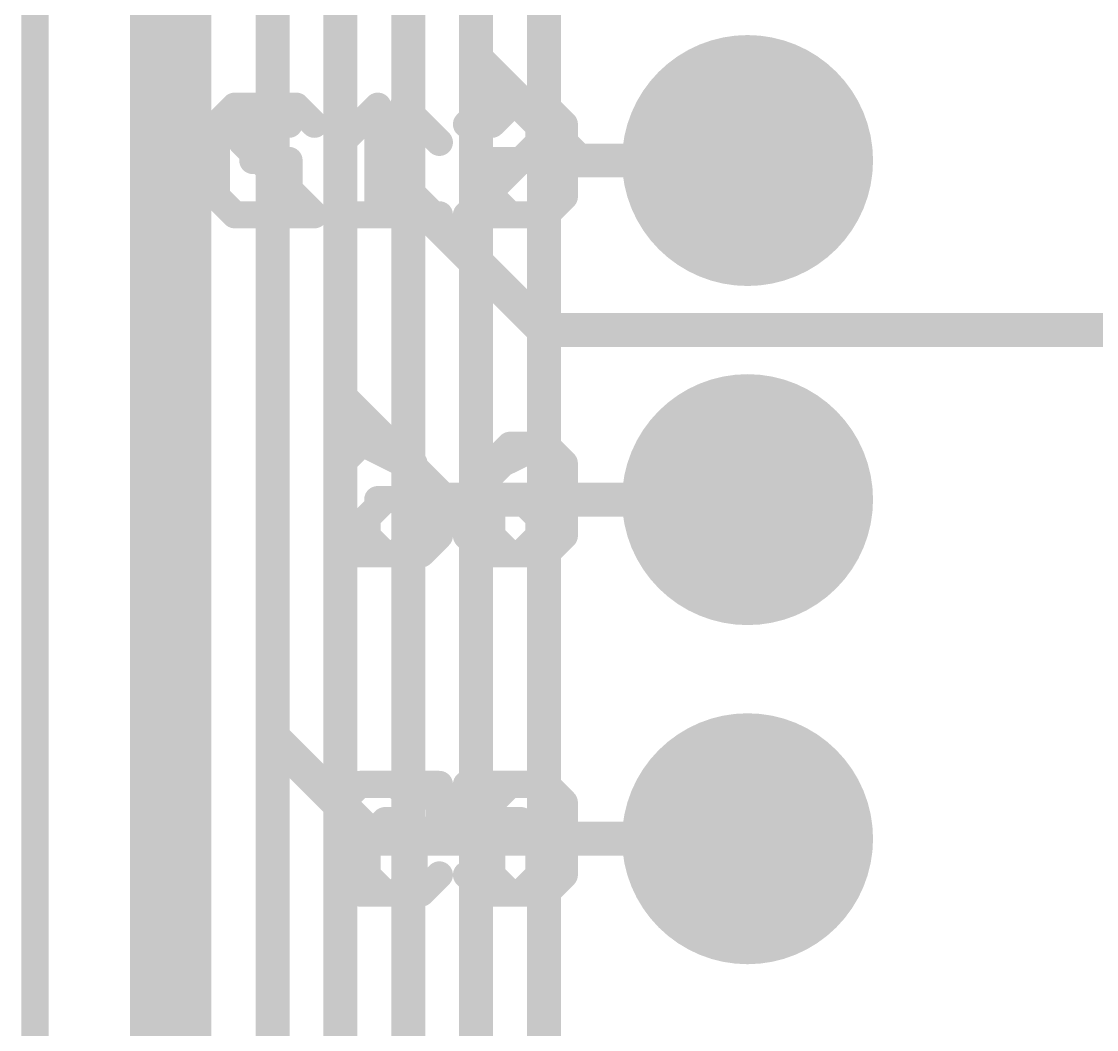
# Model space of a CAD drawing. Extents: x -1 to 106, y -18 to 72.
# Drawn here: x 31.39 to 39.44, y 28.04 to 35.59 of the extents above; entities that cross this region are included whole.
import ezdxf

# ---------------------------------------------------------------- set-up
doc = ezdxf.new("R2010")
doc.units = 0
for name, color, linetype in [('1', 12, 'CONTINUOUS'), ('16', 132, 'CONTINUOUS'), ('17', 110, 'CONTINUOUS'), ('20', 53, 'CONTINUOUS'), ('21', 41, 'CONTINUOUS'), ('22', 40, 'CONTINUOUS')]:
    doc.layers.add(name, color=color, linetype=linetype)

# ---------------------------------------------------------------- blocks, each defined once
blk = doc.blocks.new('ROUNDP')
at = {"const_width": 0.5}
blk.add_lwpolyline([(0, -0.25, 1), (0, 0.25, 1), (0, -0.25)], format="xyb", dxfattribs=at)

msp = doc.modelspace()

# ---------------------------------------------------------------- linework, layer by layer
at = {"layer": '1'}
for points, const_width in [([(34.798, 35.306), (34.798, 46.736)], 0.254), ([(34.29, 34.29), (34.29, 46.482)], 0.254), ([(33.782, 32.766), (33.782, 46.228)], 0.254), ([(33.274, 30.226), (33.274, 45.466)], 0.254), ([(32.512, 7.112), (32.512, 44.196)], 0.6096), ([(31.496, 1.27), (31.496, 43.434)], 0.2032), ([(35.56, 34.544), (34.798, 35.306)], 0.254), ([(36.83, 34.544), (35.56, 34.544)], 0.254), ([(35.306, 33.274), (34.29, 34.29)], 0.254), ([(40.386, 33.274), (35.306, 33.274)], 0.254), ([(34.544, 32.004), (33.782, 32.766)], 0.254), ([(36.83, 32.004), (34.544, 32.004)], 0.254), ([(34.036, 29.464), (33.274, 30.226)], 0.254), ([(36.83, 29.464), (34.036, 29.464)], 0.254)]:
    msp.add_lwpolyline(points, dxfattribs=dict(at, const_width=const_width))
at = {"layer": '1', "const_width": 0.127}
for points in [[(34.8429, 35.3509, 1), (34.7531, 35.2611)], [(34.7345, 35.306, 1), (34.8615, 35.306)], [(35.56, 34.6075, 1), (35.56, 34.4805)], [(35.5151, 34.4991, 1), (35.6049, 34.5889)], [(36.83, 34.4805, 1), (36.83, 34.6075)], [(34.3349, 34.3349, 1), (34.2451, 34.2451)], [(34.2265, 34.29, 1), (34.3535, 34.29)], [(35.306, 33.3375, 1), (35.306, 33.2105)], [(35.2611, 33.2291, 1), (35.3509, 33.3189)], [(33.8269, 32.8109, 1), (33.7371, 32.7211)], [(33.7185, 32.766, 1), (33.8455, 32.766)], [(34.544, 32.0675, 1), (34.544, 31.9405)], [(36.83, 31.9405, 1), (36.83, 32.0675)], [(34.4991, 31.9591, 1), (34.5889, 32.0489)], [(33.3189, 30.2709, 1), (33.2291, 30.1811)], [(33.2105, 30.226, 1), (33.3375, 30.226)], [(34.036, 29.5275, 1), (34.036, 29.4005)], [(33.9911, 29.4191, 1), (34.0809, 29.5089)], [(36.83, 29.4005, 1), (36.83, 29.5275)]]:
    msp.add_lwpolyline(points, format="xyb", dxfattribs=at)
at = {"layer": '16'}
for points, const_width in [([(32.512, 4.572), (32.512, 44.704)], 0.6096), ([(33.274, 8.382), (33.274, 43.688)], 0.254), ([(33.782, 10.922), (33.782, 43.434)], 0.254), ([(31.496, 43.434), (31.496, 1.27)], 0.2032), ([(34.29, 18.542), (34.29, 43.18)], 0.254), ([(34.798, 22.606), (34.798, 42.926)], 0.254), ([(35.306, 25.146), (35.306, 42.672)], 0.254)]:
    msp.add_lwpolyline(points, dxfattribs=dict(at, const_width=const_width))
at = {"layer": '20', "const_width": 0.2032}
msp.add_lwpolyline([(31.496, 43.434), (31.496, 1.27)], dxfattribs=at)
at = {"layer": '21', "const_width": 0.2032}
for points in [[(32.9906, 34.9511), (32.855, 34.8155)], [(33.2618, 34.9511), (32.9906, 34.9511)], [(33.3974, 34.8155), (33.2618, 34.9511)], [(33.7906, 34.6799), (34.0617, 34.9511)], [(34.0617, 34.9511), (34.0617, 34.1376)], [(34.8617, 34.9511), (34.7261, 34.8155)], [(35.1328, 34.9511), (34.8617, 34.9511)], [(35.2684, 34.8155), (35.1328, 34.9511)], [(32.855, 34.8155), (32.855, 34.2732)], [(35.2684, 34.6799), (35.2684, 34.8155)], [(34.7261, 34.1376), (35.2684, 34.6799)], [(33.3974, 34.5443), (33.1262, 34.5443)], [(33.3974, 34.2732), (33.3974, 34.5443)], [(32.855, 34.2732), (32.9906, 34.1376)], [(33.2618, 34.1376), (33.3974, 34.2732)], [(32.9906, 34.1376), (33.2618, 34.1376)], [(33.7906, 34.1376), (34.3329, 34.1376)], [(35.2684, 34.1376), (34.7261, 34.1376)], [(33.9261, 32.4111), (33.7906, 32.2755)], [(34.1973, 32.4111), (33.9261, 32.4111)], [(34.3329, 32.2755), (34.1973, 32.4111)], [(35.2684, 32.4111), (34.9972, 32.2755)], [(33.7906, 32.2755), (33.7906, 31.7332)], [(34.9972, 32.2755), (34.7261, 32.0043)], [(34.3329, 32.0043), (34.0617, 32.0043)], [(34.3329, 31.7332), (34.3329, 32.0043)], [(34.7261, 32.0043), (34.7261, 31.7332)], [(35.1328, 32.0043), (34.7261, 32.0043)], [(35.2684, 31.8688), (35.1328, 32.0043)], [(35.2684, 31.7332), (35.2684, 31.8688)], [(33.7906, 31.7332), (33.9261, 31.5976)], [(34.1973, 31.5976), (34.3329, 31.7332)], [(34.7261, 31.7332), (34.8617, 31.5976)], [(35.1328, 31.5976), (35.2684, 31.7332)], [(33.9261, 31.5976), (34.1973, 31.5976)], [(34.8617, 31.5976), (35.1328, 31.5976)], [(33.9261, 29.8711), (33.7906, 29.7355)], [(34.1973, 29.8711), (33.9261, 29.8711)], [(34.3329, 29.7355), (34.1973, 29.8711)], [(35.2684, 29.8711), (34.7261, 29.8711)], [(34.7261, 29.8711), (34.7261, 29.4643)], [(33.7906, 29.7355), (33.7906, 29.1932)], [(34.7261, 29.4643), (34.9972, 29.5999)], [(34.9972, 29.5999), (35.1328, 29.5999)], [(35.1328, 29.5999), (35.2684, 29.4643)], [(34.3329, 29.4643), (34.0617, 29.4643)], [(34.3329, 29.1932), (34.3329, 29.4643)], [(35.2684, 29.4643), (35.2684, 29.1932)], [(33.7906, 29.1932), (33.9261, 29.0576)], [(34.1973, 29.0576), (34.3329, 29.1932)], [(34.8617, 29.0576), (34.7261, 29.1932)], [(35.2684, 29.1932), (35.1328, 29.0576)], [(33.9261, 29.0576), (34.1973, 29.0576)], [(35.1328, 29.0576), (34.8617, 29.0576)]]:
    msp.add_lwpolyline(points, dxfattribs=at)
at = {"layer": '21', "const_width": 0.1016}
for points in [[(32.9906, 35.0019, 1), (32.9906, 34.9003)], [(33.0265, 34.9152, 1), (32.9547, 34.987)], [(33.2977, 34.987, 1), (33.2259, 34.9152)], [(33.2618, 34.9003, 1), (33.2618, 35.0019)], [(34.1125, 34.9511, 1), (34.0109, 34.9511)], [(34.0976, 34.9152, 1), (34.0258, 34.987)], [(34.8617, 35.0019, 1), (34.8617, 34.9003)], [(34.8976, 34.9152, 1), (34.8257, 34.987)], [(35.1687, 34.987, 1), (35.0969, 34.9152)], [(35.1328, 34.9003, 1), (35.1328, 35.0019)], [(32.9058, 34.8155, 1), (32.8042, 34.8155)], [(32.8191, 34.8514, 1), (32.891, 34.7796)], [(33.3615, 34.7796, 1), (33.4333, 34.8514)], [(34.6902, 34.8514, 1), (34.762, 34.7796)], [(35.3192, 34.8155, 1), (35.2176, 34.8155)], [(35.2325, 34.7796, 1), (35.3043, 34.8514)], [(35.3043, 34.644, 1), (35.2325, 34.7158)], [(33.7546, 34.7158, 1), (33.8265, 34.644)], [(35.2176, 34.6799, 1), (35.3192, 34.6799)], [(33.1262, 34.5951, 1), (33.1262, 34.4935)], [(33.4482, 34.5443, 1), (33.3466, 34.5443)], [(33.3974, 34.4935, 1), (33.3974, 34.5951)], [(32.891, 34.3091, 1), (32.8191, 34.2373)], [(33.4333, 34.2373, 1), (33.3615, 34.3091)], [(32.8042, 34.2732, 1), (32.9058, 34.2732)], [(33.3466, 34.2732, 1), (33.4482, 34.2732)], [(32.9906, 34.1884, 1), (32.9906, 34.0868)], [(32.9547, 34.1017, 1), (33.0265, 34.1735)], [(33.2259, 34.1735, 1), (33.2977, 34.1017)], [(33.2618, 34.0868, 1), (33.2618, 34.1884)], [(33.7906, 34.1884, 1), (33.7906, 34.0868)], [(34.3329, 34.0868, 1), (34.3329, 34.1884)], [(34.7261, 34.1884, 1), (34.7261, 34.0868)], [(34.6902, 34.1735, 1), (34.762, 34.1017)], [(35.2684, 34.0868, 1), (35.2684, 34.1884)], [(34.0109, 34.1376, 1), (34.1125, 34.1376)], [(33.9261, 32.4619, 1), (33.9261, 32.3603)], [(33.9621, 32.3752, 1), (33.8902, 32.447)], [(34.2332, 32.447, 1), (34.1614, 32.3752)], [(34.1973, 32.3603, 1), (34.1973, 32.4619)], [(35.2911, 32.3657, 1), (35.2457, 32.4565)], [(33.7546, 32.3114, 1), (33.8265, 32.2396)], [(33.8414, 32.2755, 1), (33.7398, 32.2755)], [(34.297, 32.2396, 1), (34.3688, 32.3114)], [(34.9745, 32.3209, 1), (35.02, 32.2301)], [(35.0332, 32.2396, 1), (34.9613, 32.3114)], [(34.0617, 32.0551, 1), (34.0617, 31.9535)], [(34.3837, 32.0043, 1), (34.2821, 32.0043)], [(34.3329, 31.9535, 1), (34.3329, 32.0551)], [(34.7769, 32.0043, 1), (34.6753, 32.0043)], [(34.7261, 32.0551, 1), (34.7261, 31.9535)], [(34.6902, 32.0403, 1), (34.762, 31.9684)], [(35.1687, 32.0403, 1), (35.0969, 31.9684)], [(35.1328, 31.9535, 1), (35.1328, 32.0551)], [(35.3192, 31.8688, 1), (35.2176, 31.8688)], [(35.2325, 31.8328, 1), (35.3043, 31.9047)], [(33.8265, 31.7691, 1), (33.7546, 31.6973)], [(34.3688, 31.6973, 1), (34.297, 31.7691)], [(34.762, 31.7691, 1), (34.6902, 31.6973)], [(35.3043, 31.6973, 1), (35.2325, 31.7691)], [(33.7398, 31.7332, 1), (33.8414, 31.7332)], [(34.2821, 31.7332, 1), (34.3837, 31.7332)], [(34.6753, 31.7332, 1), (34.7769, 31.7332)], [(35.2176, 31.7332, 1), (35.3192, 31.7332)], [(33.9261, 31.6484, 1), (33.9261, 31.5468)], [(33.8902, 31.5617, 1), (33.9621, 31.6335)], [(34.1614, 31.6335, 1), (34.2332, 31.5617)], [(34.1973, 31.5468, 1), (34.1973, 31.6484)], [(34.8617, 31.6484, 1), (34.8617, 31.5468)], [(34.8257, 31.5617, 1), (34.8976, 31.6335)], [(35.0969, 31.6335, 1), (35.1687, 31.5617)], [(35.1328, 31.5468, 1), (35.1328, 31.6484)], [(33.9261, 29.9219, 1), (33.9261, 29.8203)], [(33.9621, 29.8352, 1), (33.8902, 29.907)], [(34.2332, 29.907, 1), (34.1614, 29.8352)], [(34.1973, 29.8203, 1), (34.1973, 29.9219)], [(34.7261, 29.9219, 1), (34.7261, 29.8203)], [(34.7769, 29.8711, 1), (34.6753, 29.8711)], [(35.2684, 29.8203, 1), (35.2684, 29.9219)], [(33.7546, 29.7714, 1), (33.8265, 29.6996)], [(33.8414, 29.7355, 1), (33.7398, 29.7355)], [(34.297, 29.6996, 1), (34.3688, 29.7714)], [(34.9972, 29.6507, 1), (34.9972, 29.5491)], [(35.02, 29.5545, 1), (34.9745, 29.6454)], [(35.1687, 29.6358, 1), (35.0969, 29.564)], [(35.1328, 29.5491, 1), (35.1328, 29.6507)], [(34.0617, 29.5151, 1), (34.0617, 29.4135)], [(34.3837, 29.4643, 1), (34.2821, 29.4643)], [(34.3329, 29.4135, 1), (34.3329, 29.5151)], [(34.7034, 29.5098, 1), (34.7488, 29.4189)], [(35.3192, 29.4643, 1), (35.2176, 29.4643)], [(35.2325, 29.4284, 1), (35.3043, 29.5003)], [(34.6753, 29.4643, 1), (34.7769, 29.4643)], [(33.8265, 29.2291, 1), (33.7546, 29.1573)], [(33.7398, 29.1932, 1), (33.8414, 29.1932)], [(34.2821, 29.1932, 1), (34.3837, 29.1932)], [(34.3688, 29.1573, 1), (34.297, 29.2291)], [(34.762, 29.2291, 1), (34.6902, 29.1573)], [(35.2176, 29.1932, 1), (35.3192, 29.1932)], [(35.3043, 29.1573, 1), (35.2325, 29.2291)], [(33.9261, 29.1084, 1), (33.9261, 29.0068)], [(33.8902, 29.0217, 1), (33.9621, 29.0935)], [(34.1614, 29.0935, 1), (34.2332, 29.0217)], [(34.1973, 29.0068, 1), (34.1973, 29.1084)], [(34.8617, 29.1084, 1), (34.8617, 29.0068)], [(34.8257, 29.0217, 1), (34.8976, 29.0935)], [(35.0969, 29.0935, 1), (35.1687, 29.0217)], [(35.1328, 29.0068, 1), (35.1328, 29.1084)]]:
    msp.add_lwpolyline(points, format="xyb", dxfattribs=at)
at = {"layer": '22', "const_width": 0.2032}
for points in [[(33.045, 34.8155), (33.1806, 34.9511)], [(33.1806, 34.9511), (33.4518, 34.9511)], [(33.4518, 34.9511), (33.5874, 34.8155)], [(34.5229, 34.6799), (34.2517, 34.9511)], [(34.2517, 34.9511), (34.2517, 34.1376)], [(34.9161, 34.8155), (35.0517, 34.9511)], [(35.0517, 34.9511), (35.3228, 34.9511)], [(35.3228, 34.9511), (35.4584, 34.8155)], [(33.045, 34.6799), (33.045, 34.8155)], [(35.4584, 34.8155), (35.4584, 34.2732)], [(33.5874, 34.1376), (33.045, 34.6799)], [(34.9161, 34.2732), (34.9161, 34.5443)], [(34.9161, 34.5443), (35.1872, 34.5443)], [(35.0517, 34.1376), (34.9161, 34.2732)], [(35.4584, 34.2732), (35.3228, 34.1376)], [(33.045, 34.1376), (33.5874, 34.1376)], [(34.5229, 34.1376), (33.9806, 34.1376)], [(35.3228, 34.1376), (35.0517, 34.1376)], [(33.9806, 32.4111), (34.2517, 32.2755)], [(34.9161, 32.2755), (35.0517, 32.4111)], [(35.0517, 32.4111), (35.3228, 32.4111)], [(35.3228, 32.4111), (35.4584, 32.2755)], [(34.2517, 32.2755), (34.5229, 32.0043)], [(35.4584, 32.2755), (35.4584, 31.7332)], [(33.9806, 31.8688), (34.1161, 32.0043)], [(34.1161, 32.0043), (34.5229, 32.0043)], [(34.5229, 32.0043), (34.5229, 31.7332)], [(34.9161, 31.7332), (34.9161, 32.0043)], [(34.9161, 32.0043), (35.1872, 32.0043)], [(33.9806, 31.7332), (33.9806, 31.8688)], [(34.1161, 31.5976), (33.9806, 31.7332)], [(34.5229, 31.7332), (34.3873, 31.5976)], [(35.0517, 31.5976), (34.9161, 31.7332)], [(35.4584, 31.7332), (35.3228, 31.5976)], [(34.3873, 31.5976), (34.1161, 31.5976)], [(35.3228, 31.5976), (35.0517, 31.5976)], [(33.9806, 29.8711), (34.5229, 29.8711)], [(34.5229, 29.8711), (34.5229, 29.4643)], [(34.9161, 29.7355), (35.0517, 29.8711)], [(35.0517, 29.8711), (35.3228, 29.8711)], [(35.3228, 29.8711), (35.4584, 29.7355)], [(35.4584, 29.7355), (35.4584, 29.1932)], [(34.1161, 29.5999), (33.9806, 29.4643)], [(34.2517, 29.5999), (34.1161, 29.5999)], [(34.5229, 29.4643), (34.2517, 29.5999)], [(33.9806, 29.4643), (33.9806, 29.1932)], [(34.9161, 29.1932), (34.9161, 29.4643)], [(34.9161, 29.4643), (35.1872, 29.4643)], [(33.9806, 29.1932), (34.1161, 29.0576)], [(34.3873, 29.0576), (34.5229, 29.1932)], [(35.0517, 29.0576), (34.9161, 29.1932)], [(35.4584, 29.1932), (35.3228, 29.0576)], [(34.1161, 29.0576), (34.3873, 29.0576)], [(35.3228, 29.0576), (35.0517, 29.0576)]]:
    msp.add_lwpolyline(points, dxfattribs=at)
at = {"layer": '22', "const_width": 0.1016}
for points in [[(33.1806, 35.0019, 1), (33.1806, 34.9003)], [(33.2165, 34.9152, 1), (33.1447, 34.987)], [(33.4877, 34.987, 1), (33.4159, 34.9152)], [(33.4518, 34.9003, 1), (33.4518, 35.0019)], [(34.2876, 34.987, 1), (34.2158, 34.9152)], [(34.3025, 34.9511, 1), (34.2009, 34.9511)], [(35.0517, 35.0019, 1), (35.0517, 34.9003)], [(35.0876, 34.9152, 1), (35.0157, 34.987)], [(35.3587, 34.987, 1), (35.2869, 34.9152)], [(35.3228, 34.9003, 1), (35.3228, 35.0019)], [(33.0958, 34.8155, 1), (32.9942, 34.8155)], [(33.0091, 34.8514, 1), (33.081, 34.7796)], [(33.5514, 34.7796, 1), (33.6233, 34.8514)], [(34.8802, 34.8514, 1), (34.952, 34.7796)], [(35.5092, 34.8155, 1), (35.4076, 34.8155)], [(35.4225, 34.7796, 1), (35.4943, 34.8514)], [(33.081, 34.7158, 1), (33.0091, 34.644)], [(32.9942, 34.6799, 1), (33.0958, 34.6799)], [(34.487, 34.644, 1), (34.5588, 34.7158)], [(34.9669, 34.5443, 1), (34.8653, 34.5443)], [(34.9161, 34.5951, 1), (34.9161, 34.4935)], [(35.1872, 34.4935, 1), (35.1872, 34.5951)], [(34.952, 34.3091, 1), (34.8802, 34.2373)], [(35.4943, 34.2373, 1), (35.4225, 34.3091)], [(34.8653, 34.2732, 1), (34.9669, 34.2732)], [(35.4076, 34.2732, 1), (35.5092, 34.2732)], [(33.045, 34.1884, 1), (33.045, 34.0868)], [(33.5514, 34.1017, 1), (33.6233, 34.1735)], [(33.5874, 34.0868, 1), (33.5874, 34.1884)], [(33.9806, 34.1884, 1), (33.9806, 34.0868)], [(34.5229, 34.0868, 1), (34.5229, 34.1884)], [(35.0517, 34.1884, 1), (35.0517, 34.0868)], [(35.0157, 34.1017, 1), (35.0876, 34.1735)], [(35.2869, 34.1735, 1), (35.3587, 34.1017)], [(35.3228, 34.0868, 1), (35.3228, 34.1884)], [(34.2009, 34.1376, 1), (34.3025, 34.1376)], [(34.0033, 32.4565, 1), (33.9578, 32.3657)], [(35.0517, 32.4619, 1), (35.0517, 32.3603)], [(35.0876, 32.3752, 1), (35.0157, 32.447)], [(35.3587, 32.447, 1), (35.2869, 32.3752)], [(35.3228, 32.3603, 1), (35.3228, 32.4619)], [(34.2876, 32.3114, 1), (34.2158, 32.2396)], [(34.229, 32.2301, 1), (34.2744, 32.3209)], [(34.8802, 32.3114, 1), (34.952, 32.2396)], [(35.5092, 32.2755, 1), (35.4076, 32.2755)], [(35.4225, 32.2396, 1), (35.4943, 32.3114)], [(34.1161, 32.0551, 1), (34.1161, 31.9535)], [(34.1521, 31.9684, 1), (34.0802, 32.0403)], [(34.5737, 32.0043, 1), (34.4721, 32.0043)], [(34.487, 31.9684, 1), (34.5588, 32.0403)], [(34.5229, 31.9535, 1), (34.5229, 32.0551)], [(34.9669, 32.0043, 1), (34.8653, 32.0043)], [(34.9161, 32.0551, 1), (34.9161, 31.9535)], [(35.1872, 31.9535, 1), (35.1872, 32.0551)], [(33.9446, 31.9047, 1), (34.0165, 31.8328)], [(34.0314, 31.8688, 1), (33.9298, 31.8688)], [(34.0165, 31.7691, 1), (33.9446, 31.6973)], [(34.5588, 31.6973, 1), (34.487, 31.7691)], [(34.952, 31.7691, 1), (34.8802, 31.6973)], [(35.4943, 31.6973, 1), (35.4225, 31.7691)], [(33.9298, 31.7332, 1), (34.0314, 31.7332)], [(34.4721, 31.7332, 1), (34.5737, 31.7332)], [(34.8653, 31.7332, 1), (34.9669, 31.7332)], [(35.4076, 31.7332, 1), (35.5092, 31.7332)], [(34.1161, 31.6484, 1), (34.1161, 31.5468)], [(34.0802, 31.5617, 1), (34.1521, 31.6335)], [(34.3514, 31.6335, 1), (34.4232, 31.5617)], [(34.3873, 31.5468, 1), (34.3873, 31.6484)], [(35.0517, 31.6484, 1), (35.0517, 31.5468)], [(35.0157, 31.5617, 1), (35.0876, 31.6335)], [(35.2869, 31.6335, 1), (35.3587, 31.5617)], [(35.3228, 31.5468, 1), (35.3228, 31.6484)], [(33.9806, 29.9219, 1), (33.9806, 29.8203)], [(34.5737, 29.8711, 1), (34.4721, 29.8711)], [(34.5229, 29.8203, 1), (34.5229, 29.9219)], [(35.0517, 29.9219, 1), (35.0517, 29.8203)], [(35.0876, 29.8352, 1), (35.0157, 29.907)], [(35.3587, 29.907, 1), (35.2869, 29.8352)], [(35.3228, 29.8203, 1), (35.3228, 29.9219)], [(34.8802, 29.7714, 1), (34.952, 29.6996)], [(35.5092, 29.7355, 1), (35.4076, 29.7355)], [(35.4225, 29.6996, 1), (35.4943, 29.7714)], [(34.1161, 29.6507, 1), (34.1161, 29.5491)], [(34.1521, 29.564, 1), (34.0802, 29.6358)], [(34.2744, 29.6454, 1), (34.229, 29.5545)], [(34.2517, 29.5491, 1), (34.2517, 29.6507)], [(33.9446, 29.5003, 1), (34.0165, 29.4284)], [(34.0314, 29.4643, 1), (33.9298, 29.4643)], [(34.5002, 29.4189, 1), (34.5456, 29.5098)], [(34.9669, 29.4643, 1), (34.8653, 29.4643)], [(34.9161, 29.5151, 1), (34.9161, 29.4135)], [(35.1872, 29.4135, 1), (35.1872, 29.5151)], [(34.4721, 29.4643, 1), (34.5737, 29.4643)], [(34.0165, 29.2291, 1), (33.9446, 29.1573)], [(33.9298, 29.1932, 1), (34.0314, 29.1932)], [(34.5588, 29.1573, 1), (34.487, 29.2291)], [(34.952, 29.2291, 1), (34.8802, 29.1573)], [(34.8653, 29.1932, 1), (34.9669, 29.1932)], [(35.4076, 29.1932, 1), (35.5092, 29.1932)], [(35.4943, 29.1573, 1), (35.4225, 29.2291)], [(34.1161, 29.1084, 1), (34.1161, 29.0068)], [(34.0802, 29.0217, 1), (34.1521, 29.0935)], [(34.3514, 29.0935, 1), (34.4232, 29.0217)], [(34.3873, 29.0068, 1), (34.3873, 29.1084)], [(35.0517, 29.1084, 1), (35.0517, 29.0068)], [(35.0157, 29.0217, 1), (35.0876, 29.0935)], [(35.2869, 29.0935, 1), (35.3587, 29.0217)], [(35.3228, 29.0068, 1), (35.3228, 29.1084)]]:
    msp.add_lwpolyline(points, format="xyb", dxfattribs=at)

# ---------------------------------------------------------------- block references
at = {"layer": '17', "xscale": 1.8796, "yscale": 1.8796}
for p in [(36.83, 34.544), (36.83, 34.544), (36.83, 32.004), (36.83, 32.004), (36.83, 29.464), (36.83, 29.464)]:
    msp.add_blockref('ROUNDP', p, dxfattribs=at)

doc.saveas('drawing.dxf')
